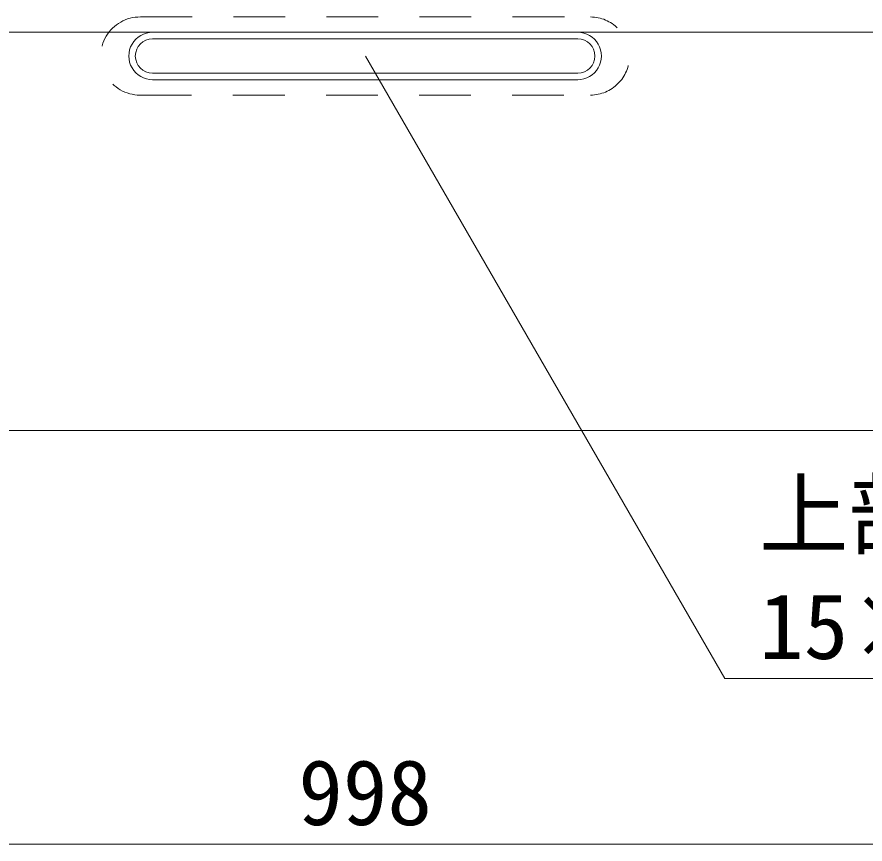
# Model space of a CAD drawing. Units: millimetres, scale not verified. Extents: x -44570 to -19804, y 69050 to 91573.
# Drawn here: x -25656.1 to -25287.1, y 71896.6 to 72256.5 of the extents above; entities that cross this region are included whole.
import ezdxf
from ezdxf.enums import TextEntityAlignment as Align

# ---------------------------------------------------------------- set-up
doc = ezdxf.new("R2010")
doc.units = ezdxf.units.MM
doc.header["$LTSCALE"] = 30
doc.linetypes.add('USER1', pattern=[1.35, 0.75, -0.6])
doc.layers.add('寸法線', color=7, linetype='Continuous', lineweight=9)
doc.layers.add('本体', color=2, linetype='Continuous', lineweight=9)
doc.styles.add('ＭＳ ゴシック', font='')
doc.styles.get('ＭＳ ゴシック').set_extended_font_data('MS Gothic')

# ---------------------------------------------------------------- blocks, each defined once
blk = doc.blocks.new('filled_arrow')
at = {"color": 0, "linetype": 'Continuous', "lineweight": -2}
blk.add_solid([(7.5, 1.25), (0, 0), (7.5, -1.25)], dxfattribs=at)

msp = doc.modelspace()

# ---------------------------------------------------------------- linework, layer by layer
at = {"layer": '寸法線'}
msp.add_line((-26003.57, 71896.57), (-25005.57, 71896.57), dxfattribs=at)
msp.add_lwpolyline([(-25504.47, 72239.5), (-25348.1, 71968.65), (-25142.89, 71968.65)], dxfattribs=at)
at = {"layer": '本体', "color": 4, "linetype": 'USER1', "lineweight": 5}
for p, q in [((-25602.38, 72256.5), (-25406.57, 72256.5)), ((-25602.57, 72222.5), (-25406.57, 72222.5))]:
    msp.add_line(p, q, dxfattribs=at)
at = {"layer": '本体'}
msp.add_line((-25999.07, 72249.81), (-25010.07, 72249.81), dxfattribs=at)
at = {"layer": '本体', "color": 4, "lineweight": 5}
for p, q in [((-25597.07, 72249.81), (-25412.07, 72249.81)), ((-25597.07, 72247), (-25412.07, 72247)), ((-25597.07, 72232), (-25412.07, 72232)), ((-25597.07, 72229.18), (-25412.07, 72229.18))]:
    msp.add_line(p, q, dxfattribs=at)
at = {"layer": '本体', "lineweight": 20}
msp.add_line((-26003.57, 72076.57), (-25005.57, 72076.57), dxfattribs=at)
at = {"layer": '本体', "color": 4, "linetype": 'USER1', "lineweight": 5}
for centre, start, end in [((-25602.57, 72239.5), 89.3668, 270), ((-25406.57, 72239.5), 270, 90)]:
    msp.add_arc(centre, 17, start, end, dxfattribs=at)
at = {"layer": '本体', "color": 4, "lineweight": 5}
for centre, radius, start, end in [((-25597.07, 72239.5), 10.31, 89.999, 270.0009), ((-25412.07, 72239.5), 10.31, 269.9991, 90.001), ((-25597.07, 72239.5), 7.5, 90, 270), ((-25412.07, 72239.5), 7.5, 270, 90)]:
    msp.add_arc(centre, radius, start, end, dxfattribs=at)

# ---------------------------------------------------------------- block references
at = {"layer": '寸法線', "xscale": 0.133, "yscale": 0.133, "rotation": 300}
msp.add_blockref('filled_arrow', (-25504.47, 72239.5), dxfattribs=at)

# ---------------------------------------------------------------- texts
at = {"layer": '寸法線', "style": 'ＭＳ ゴシック'}
for s, p in [('上部排水孔', (-25333.1, 72017.32)), ('15×200 ', (-25333.1, 71968.57))]:
    msp.add_text(s, height=28.48, dxfattribs=at).set_placement(p, align=Align.BOTTOM_LEFT)
msp.add_text('998', height=28.48, dxfattribs=at).set_placement((-25504.57, 71919.07), align=Align.MIDDLE_CENTER)

doc.saveas('drawing.dxf')
